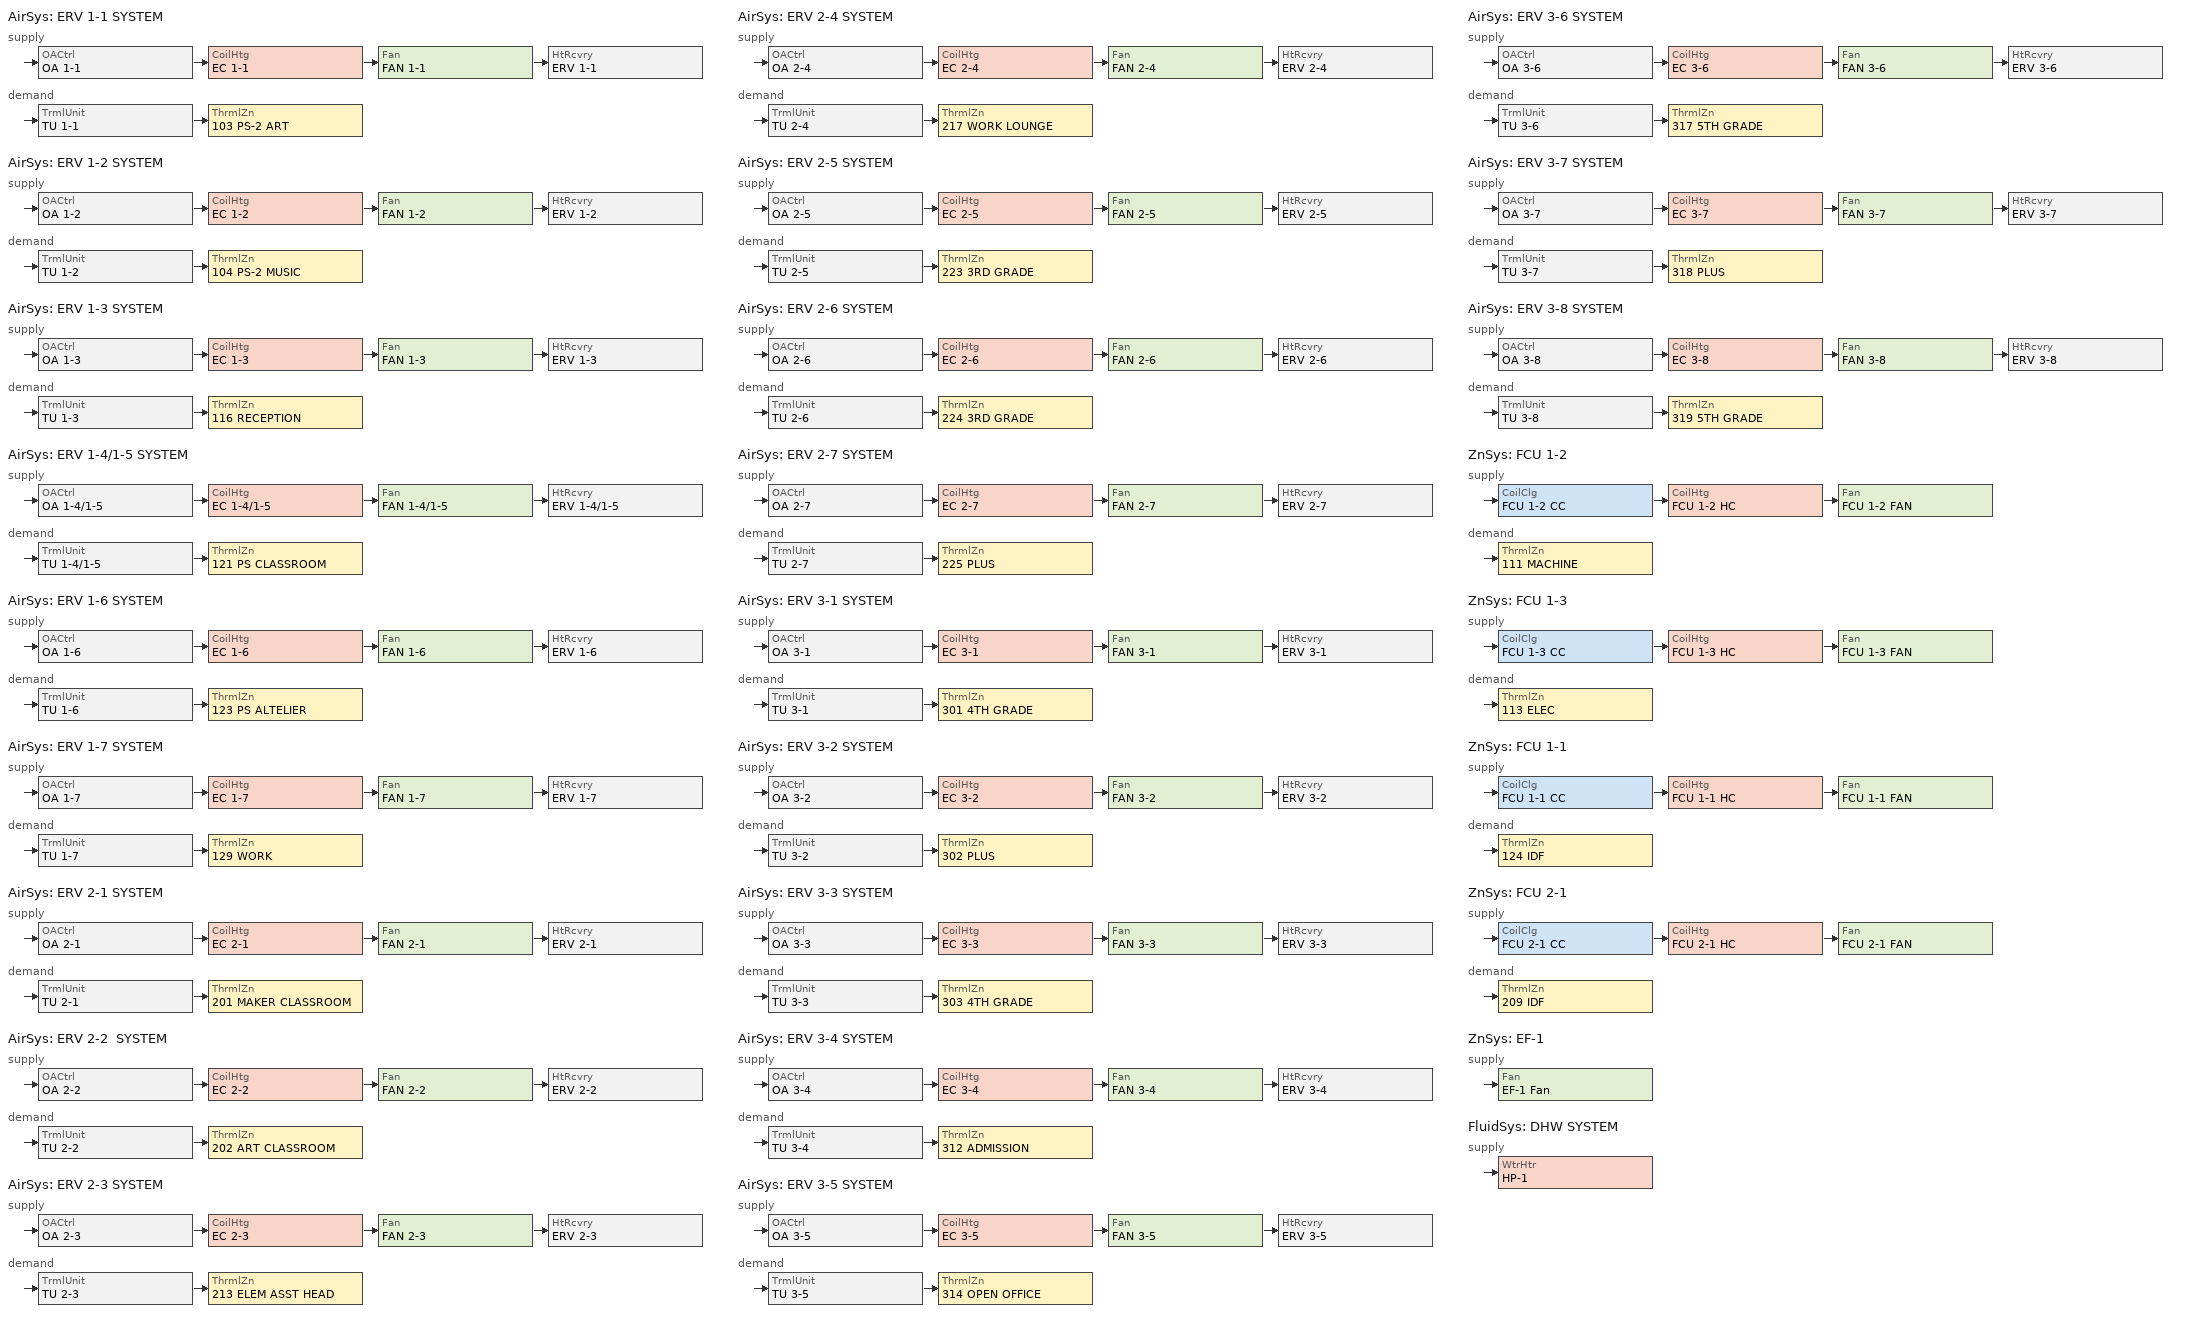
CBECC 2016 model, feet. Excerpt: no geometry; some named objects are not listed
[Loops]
AirSys 'ERV 1-1 SYSTEM'
 supply: OACtrl 'OA 1-1' > CoilHtg 'EC 1-1' > Fan 'FAN 1-1' > HtRcvry 'ERV 1-1'
 demand: TrmlUnit 'TU 1-1' > ThrmlZn '103 PS-2 ART'
AirSys 'ERV 1-2 SYSTEM'
 supply: OACtrl 'OA 1-2' > CoilHtg 'EC 1-2' > Fan 'FAN 1-2' > HtRcvry 'ERV 1-2'
 demand: TrmlUnit 'TU 1-2' > ThrmlZn '104 PS-2 MUSIC'
AirSys 'ERV 1-3 SYSTEM'
 supply: OACtrl 'OA 1-3' > CoilHtg 'EC 1-3' > Fan 'FAN 1-3' > HtRcvry 'ERV 1-3'
 demand: TrmlUnit 'TU 1-3' > ThrmlZn '116 RECEPTION'
AirSys 'ERV 1-4/1-5 SYSTEM'
 supply: OACtrl 'OA 1-4/1-5' > CoilHtg 'EC 1-4/1-5' > Fan 'FAN 1-4/1-5' > HtRcvry 'ERV 1-4/1-5'
 demand: TrmlUnit 'TU 1-4/1-5' > ThrmlZn '121 PS CLASSROOM'
AirSys 'ERV 1-6 SYSTEM'
 supply: OACtrl 'OA 1-6' > CoilHtg 'EC 1-6' > Fan 'FAN 1-6' > HtRcvry 'ERV 1-6'
 demand: TrmlUnit 'TU 1-6' > ThrmlZn '123 PS ALTELIER'
AirSys 'ERV 1-7 SYSTEM'
 supply: OACtrl 'OA 1-7' > CoilHtg 'EC 1-7' > Fan 'FAN 1-7' > HtRcvry 'ERV 1-7'
 demand: TrmlUnit 'TU 1-7' > ThrmlZn '129 WORK'
AirSys 'ERV 2-1 SYSTEM'
 supply: OACtrl 'OA 2-1' > CoilHtg 'EC 2-1' > Fan 'FAN 2-1' > HtRcvry 'ERV 2-1'
 demand: TrmlUnit 'TU 2-1' > ThrmlZn '201 MAKER CLASSROOM'
AirSys 'ERV 2-2  SYSTEM'
 supply: OACtrl 'OA 2-2' > CoilHtg 'EC 2-2' > Fan 'FAN 2-2' > HtRcvry 'ERV 2-2'
 demand: TrmlUnit 'TU 2-2' > ThrmlZn '202 ART CLASSROOM'
AirSys 'ERV 2-3 SYSTEM'
 supply: OACtrl 'OA 2-3' > CoilHtg 'EC 2-3' > Fan 'FAN 2-3' > HtRcvry 'ERV 2-3'
 demand: TrmlUnit 'TU 2-3' > ThrmlZn '213 ELEM ASST HEAD'
AirSys 'ERV 2-4 SYSTEM'
 supply: OACtrl 'OA 2-4' > CoilHtg 'EC 2-4' > Fan 'FAN 2-4' > HtRcvry 'ERV 2-4'
 demand: TrmlUnit 'TU 2-4' > ThrmlZn '217 WORK LOUNGE'
AirSys 'ERV 2-5 SYSTEM'
 supply: OACtrl 'OA 2-5' > CoilHtg 'EC 2-5' > Fan 'FAN 2-5' > HtRcvry 'ERV 2-5'
 demand: TrmlUnit 'TU 2-5' > ThrmlZn '223 3RD GRADE'
AirSys 'ERV 2-6 SYSTEM'
 supply: OACtrl 'OA 2-6' > CoilHtg 'EC 2-6' > Fan 'FAN 2-6' > HtRcvry 'ERV 2-6'
 demand: TrmlUnit 'TU 2-6' > ThrmlZn '224 3RD GRADE'
AirSys 'ERV 2-7 SYSTEM'
 supply: OACtrl 'OA 2-7' > CoilHtg 'EC 2-7' > Fan 'FAN 2-7' > HtRcvry 'ERV 2-7'
 demand: TrmlUnit 'TU 2-7' > ThrmlZn '225 PLUS'
AirSys 'ERV 3-1 SYSTEM'
 supply: OACtrl 'OA 3-1' > CoilHtg 'EC 3-1' > Fan 'FAN 3-1' > HtRcvry 'ERV 3-1'
 demand: TrmlUnit 'TU 3-1' > ThrmlZn '301 4TH GRADE'
AirSys 'ERV 3-2 SYSTEM'
 supply: OACtrl 'OA 3-2' > CoilHtg 'EC 3-2' > Fan 'FAN 3-2' > HtRcvry 'ERV 3-2'
 demand: TrmlUnit 'TU 3-2' > ThrmlZn '302 PLUS'
AirSys 'ERV 3-3 SYSTEM'
 supply: OACtrl 'OA 3-3' > CoilHtg 'EC 3-3' > Fan 'FAN 3-3' > HtRcvry 'ERV 3-3'
 demand: TrmlUnit 'TU 3-3' > ThrmlZn '303 4TH GRADE'
AirSys 'ERV 3-4 SYSTEM'
 supply: OACtrl 'OA 3-4' > CoilHtg 'EC 3-4' > Fan 'FAN 3-4' > HtRcvry 'ERV 3-4'
 demand: TrmlUnit 'TU 3-4' > ThrmlZn '312 ADMISSION'
AirSys 'ERV 3-5 SYSTEM'
 supply: OACtrl 'OA 3-5' > CoilHtg 'EC 3-5' > Fan 'FAN 3-5' > HtRcvry 'ERV 3-5'
 demand: TrmlUnit 'TU 3-5' > ThrmlZn '314 OPEN OFFICE'
AirSys 'ERV 3-6 SYSTEM'
 supply: OACtrl 'OA 3-6' > CoilHtg 'EC 3-6' > Fan 'FAN 3-6' > HtRcvry 'ERV 3-6'
 demand: TrmlUnit 'TU 3-6' > ThrmlZn '317 5TH GRADE'
AirSys 'ERV 3-7 SYSTEM'
 supply: OACtrl 'OA 3-7' > CoilHtg 'EC 3-7' > Fan 'FAN 3-7' > HtRcvry 'ERV 3-7'
 demand: TrmlUnit 'TU 3-7' > ThrmlZn '318 PLUS'
AirSys 'ERV 3-8 SYSTEM'
 supply: OACtrl 'OA 3-8' > CoilHtg 'EC 3-8' > Fan 'FAN 3-8' > HtRcvry 'ERV 3-8'
 demand: TrmlUnit 'TU 3-8' > ThrmlZn '319 5TH GRADE'
ZnSys 'FCU 1-2'
 supply: CoilClg 'FCU 1-2 CC' > CoilHtg 'FCU 1-2 HC' > Fan 'FCU 1-2 FAN'
 demand: ThrmlZn '111 MACHINE'
ZnSys 'FCU 1-3'
 supply: CoilClg 'FCU 1-3 CC' > CoilHtg 'FCU 1-3 HC' > Fan 'FCU 1-3 FAN'
 demand: ThrmlZn '113 ELEC'
ZnSys 'FCU 1-1'
 supply: CoilClg 'FCU 1-1 CC' > CoilHtg 'FCU 1-1 HC' > Fan 'FCU 1-1 FAN'
 demand: ThrmlZn '124 IDF'
ZnSys 'FCU 2-1'
 supply: CoilClg 'FCU 2-1 CC' > CoilHtg 'FCU 2-1 HC' > Fan 'FCU 2-1 FAN'
 demand: ThrmlZn '209 IDF'
ZnSys 'EF-1'
 supply: Fan 'EF-1 Fan'
FluidSys 'DHW SYSTEM'
 supply: WtrHtr 'HP-1'
[AirSys] Status=New; Type=HV; FanCtrl=Continuous; NightCycleFanCtrl=CycleOnCallPrimaryZone; Cnt=1; FanPos=DrawThrough; OptStart=0; HtgDsgnSupAirTemp=90; ClgCtrl=NoSATControl; IsComplexSys=1; DuctIns=0; DuctLctn=Ductless; HERSDuctReq=0; HERSDuctTested=0; NRCAMch02A=0; NRCAMch03A=0; NRCAMch04H=0; NRCAMch05A=0; NRCAMch06A=0; NRCAMch07A=0; NRCAMch08A=0; NRCAMch10A=0; NRCAMch11A=0; NRCAMch12A=0; NRCAMch13A=0; NRCAMch14A=0; NRCAMch16A=0; NRCAMch18A=0
Name | CtrlZnRef
ERV 1-1 SYSTEM | 103 PS-2 ART
ERV 1-2 SYSTEM | 104 PS-2 MUSIC
ERV 1-3 SYSTEM | 116 RECEPTION
ERV 1-4/1-5 SYSTEM | 121 PS CLASSROOM
ERV 1-6 SYSTEM | 123 PS ALTELIER
ERV 1-7 SYSTEM | 129 WORK
ERV 2-1 SYSTEM | 201 MAKER CLASSROOM
ERV 2-2  SYSTEM | 202 ART CLASSROOM
ERV 2-3 SYSTEM | 213 ELEM ASST HEAD
ERV 2-4 SYSTEM | 217 WORK LOUNGE
ERV 2-5 SYSTEM | 223 3RD GRADE
ERV 2-6 SYSTEM | 224 3RD GRADE
ERV 2-7 SYSTEM | 225 PLUS
ERV 3-1 SYSTEM | 301 4TH GRADE
ERV 3-2 SYSTEM | 302 PLUS
ERV 3-3 SYSTEM | 303 4TH GRADE
ERV 3-4 SYSTEM | 312 ADMISSION
ERV 3-5 SYSTEM | 314 OPEN OFFICE
ERV 3-6 SYSTEM | 317 5TH GRADE
ERV 3-7 SYSTEM | 318 PLUS
ERV 3-8 SYSTEM | 319 5TH GRADE
[AirSeg] Path=Ducted
Name | Sys | Type
SUPPLY 1-1 | ERV 1-1 SYSTEM | Supply
RELIEF 1-1 | ERV 1-1 SYSTEM | Relief
SUPPLY 1-2 | ERV 1-2 SYSTEM | Supply
RELIEF 1-2 | ERV 1-2 SYSTEM | Relief
SUPPLY 1-3 | ERV 1-3 SYSTEM | Supply
RELIEF 1-3 | ERV 1-3 SYSTEM | Relief
SUPPLY 1-4/1-5 | ERV 1-4/1-5 SYSTEM | Supply
RELIEF 1-4/1-5 | ERV 1-4/1-5 SYSTEM | Relief
SUPPY 1-6 | ERV 1-6 SYSTEM | Supply
RELIEF 1-6 | ERV 1-6 SYSTEM | Relief
SUPPY 1-7 | ERV 1-7 SYSTEM | Supply
RELIEF 1-7 | ERV 1-7 SYSTEM | Relief
SUPPLY 2-1 | ERV 2-1 SYSTEM | Supply
RELIEF 2-1 | ERV 2-1 SYSTEM | Relief
SUPPLY 2-2 | ERV 2-2  SYSTEM | Supply
RELIEF 2-2 | ERV 2-2  SYSTEM | Relief
SUPPLY 2-3 | ERV 2-3 SYSTEM | Supply
RELIEF 2-3 | ERV 2-3 SYSTEM | Relief
SUPPLY 2-4 | ERV 2-4 SYSTEM | Supply
RELIEF 2-4 | ERV 2-4 SYSTEM | Relief
SUPPLY 2-5 | ERV 2-5 SYSTEM | Supply
RELIEF 2-5 | ERV 2-5 SYSTEM | Relief
SUPPLY 2-6 | ERV 2-6 SYSTEM | Supply
RELIEF 2-6 | ERV 2-6 SYSTEM | Relief
SUPPLY 2-7 | ERV 2-7 SYSTEM | Supply
RELIEF 2-7 | ERV 2-7 SYSTEM | Relief
SUPPPLY 3-1 | ERV 3-1 SYSTEM | Supply
RELIEF 3-1 | ERV 3-1 SYSTEM | Relief
SUPPLY 3-2 | ERV 3-2 SYSTEM | Supply
RELIEF 3-2 | ERV 3-2 SYSTEM | Relief
SUPPLY 3-3 | ERV 3-3 SYSTEM | Supply
RELIEF 3-3 | ERV 3-3 SYSTEM | Relief
SUPPLY 3-4 | ERV 3-4 SYSTEM | Supply
RELIEF 3-4 | ERV 3-4 SYSTEM | Relief
SUPPLY 3-5 | ERV 3-5 SYSTEM | Supply
RELIEF 3-5 | ERV 3-5 SYSTEM | Relief
SUPPLY 3-6 | ERV 3-6 SYSTEM | Supply
RELIEF 3-6 | ERV 3-6 SYSTEM | Relief
SUPPLY 3-7 | ERV 3-7 SYSTEM | Supply
RELIEF 3-7 | ERV 3-7 SYSTEM | Relief
SUPPLY 3-8 | ERV 3-8 SYSTEM | Supply
RELIEF 3-8 | ERV 3-8 SYSTEM | Relief
[CoilHtg] Type=Resistance; FuelSrc=Electric
Name | Sys | CapTotGrossRtd
EC 1-1 | ERV 1-1 SYSTEM | 20472
EC 1-2 | ERV 1-2 SYSTEM | 20472
EC 1-3 | ERV 1-3 SYSTEM | 20472
EC 1-4/1-5 | ERV 1-4/1-5 SYSTEM | 30708
EC 1-6 | ERV 1-6 SYSTEM | 10236
EC 1-7 | ERV 1-7 SYSTEM | 10236
EC 2-1 | ERV 2-1 SYSTEM | 20472
EC 2-2 | ERV 2-2  SYSTEM | 34120
EC 2-3 | ERV 2-3 SYSTEM | 23884
EC 2-4 | ERV 2-4 SYSTEM | 34120
EC 2-5 | ERV 2-5 SYSTEM | 20472
EC 2-6 | ERV 2-6 SYSTEM | 20472
EC 2-7 | ERV 2-7 SYSTEM | 13648
EC 3-1 | ERV 3-1 SYSTEM | 20472
EC 3-2 | ERV 3-2 SYSTEM | 13648
EC 3-3 | ERV 3-3 SYSTEM | 20472
EC 3-4 | ERV 3-4 SYSTEM | 20472
EC 3-5 | ERV 3-5 SYSTEM | 17060
EC 3-6 | ERV 3-6 SYSTEM | 20472
EC 3-7 | ERV 3-7 SYSTEM | 13648
EC 3-8 | ERV 3-8 SYSTEM | 20472
FCU 1-2 HC | FCU 1-2 | 1
FCU 1-3 HC | FCU 1-3 | 1
FCU 1-1 HC | FCU 1-1 | 1
FCU 2-1 HC | FCU 2-1 | 1
[Fan]
Name | Sys | CtrlMthd | Class | CentType | ModelingMthd | FlowCap | FlowMin | TotStaticPress | MtrHP | MtrType | MtrPoleCnt | MtrEff | MtrPos | FlowEff
FAN 1-1 | ERV 1-1 SYSTEM | VariableSpeedDrive | Centrifugal | AirFoil | StaticPressure | 600 | 120 | 0.7 | 0.25 | Open | 4 | 0.855 | InAirStream
FAN 1-2 | ERV 1-2 SYSTEM | VariableSpeedDrive | Centrifugal | AirFoil | StaticPressure | 600 | 120 | 0.7 | 0.25 | Open | 4 | 0.855 | InAirStream
FAN 1-3 | ERV 1-3 SYSTEM | VariableSpeedDrive | Centrifugal | AirFoil | StaticPressure | 600 | 0 | 0.7 | 0.25 | Open | 4 | 0.855 | InAirStream | 0.5
FAN 1-4/1-5 | ERV 1-4/1-5 SYSTEM | VariableSpeedDrive | Centrifugal | AirFoil | StaticPressure | 800 |  | 0.7 | 0.25 | Open | 4 | 0.855 | InAirStream | 0.5
FAN 1-6 | ERV 1-6 SYSTEM | VariableSpeedDrive | Centrifugal | AirFoil | StaticPressure | 225 |  | 0.7 | 0.083 | Open | 4 | 0.855 | InAirStream | 0.5
FAN 1-7 | ERV 1-7 SYSTEM | VariableSpeedDrive | Centrifugal | AirFoil | StaticPressure | 225 |  | 0.7 | 0.083 | Open | 4 | 0.855 | InAirStream | 0.5
FAN 2-1 | ERV 2-1 SYSTEM | VariableSpeedDrive | Centrifugal | AirFoil | StaticPressure | 600 | 120 | 0.7 | 0.25 | Open | 4 | 0.855 | InAirStream | 0.5
FAN 2-2 | ERV 2-2  SYSTEM | VariableSpeedDrive | Centrifugal | AirFoil | StaticPressure | 600 |  | 0.7 | 0.25 | Open | 4 | 0.855 | InAirStream | 0.5
FAN 2-3 | ERV 2-3 SYSTEM | VariableSpeedDrive | Centrifugal | AirFoil | StaticPressure | 640 |  | 0.7 | 0.25 | Open | 4 | 0.855 | InAirStream | 0.5
FAN 2-4 | ERV 2-4 SYSTEM | VariableSpeedDrive | Centrifugal | AirFoil | StaticPressure | 545 |  | 0.7 | 0.25 | Open | 4 | 0.855 | InAirStream | 0.5
FAN 2-5 | ERV 2-5 SYSTEM | VariableSpeedDrive | Centrifugal | AirFoil | StaticPressure | 600 | 110 | 0.7 | 0.25 | Open | 4 | 0.855 | InAirStream | 0.5
FAN 2-6 | ERV 2-6 SYSTEM | VariableSpeedDrive | Centrifugal | AirFoil | StaticPressure | 600 | 110 | 0.7 | 0.25 | Open | 4 | 0.855 | InAirStream | 0.5
FAN 2-7 | ERV 2-7 SYSTEM | ConstantVolume | Centrifugal | AirFoil | StaticPressure | 400 |  | 0.7 | 0.125 | Open | 4 | 0.855 | InAirStream | 0.5
FAN 3-1 | ERV 3-1 SYSTEM | VariableSpeedDrive | Centrifugal | AirFoil | StaticPressure | 600 | 100 | 0.7 | 0.25 | Open | 4 | 0.855 | InAirStream | 0.5
FAN 3-2 | ERV 3-2 SYSTEM | VariableSpeedDrive | Centrifugal | AirFoil | StaticPressure | 400 | 80 | 0.7 | 0.125 | Open | 4 | 0.855 | InAirStream | 0.5
FAN 3-3 | ERV 3-3 SYSTEM | VariableSpeedDrive | Centrifugal | AirFoil | StaticPressure | 600 | 100 | 0.7 | 0.25 | Open | 4 | 0.855 | InAirStream | 0.5
FAN 3-4 | ERV 3-4 SYSTEM | VariableSpeedDrive | Centrifugal | AirFoil | StaticPressure | 550 |  | 0.7 | 0.25 | Open | 4 | 0.855 | InAirStream | 0.5
FAN 3-5 | ERV 3-5 SYSTEM | ConstantVolume | Centrifugal | AirFoil | StaticPressure | 500 |  | 0.7 | 0.125 | Open | 4 | 0.855 | InAirStream | 0.5
FAN 3-6 | ERV 3-6 SYSTEM | VariableSpeedDrive | Centrifugal | AirFoil | StaticPressure | 575 | 110 | 0.7 | 0.25 | Open | 4 | 0.855 | InAirStream | 0.5
FAN 3-7 | ERV 3-7 SYSTEM | VariableSpeedDrive | Centrifugal | AirFoil | StaticPressure | 400 |  | 0.7 | 0.125 | Open | 4 | 0.855 | InAirStream | 0.5
FAN 3-8 | ERV 3-8 SYSTEM | VariableSpeedDrive | Centrifugal | AirFoil | StaticPressure | 525 | 110 | 0.7 | 0.125 | Open | 4 | 0.855 | InAirStream | 0.5
FCU 1-2 FAN | FCU 1-2 | ConstantVolume | Centrifugal | AirFoil | StaticPressure | 600 |  | 0.5 | 0.25 | Open | 4 | 0.855 | InAirStream
FCU 1-3 FAN | FCU 1-3 | ConstantVolume | Centrifugal | AirFoil | StaticPressure | 600 |  |  | 0.25 | Open | 4 | 0.855 | InAirStream
FCU 1-1 FAN | FCU 1-1 | ConstantVolume | Centrifugal | AirFoil | StaticPressure | 600 |  |  | 0.25 | Open | 4 | 0.855 | InAirStream
FCU 2-1 FAN | FCU 2-1 | ConstantVolume | Centrifugal | AirFoil | StaticPressure | 600 |  |  | 0.25 | Open | 4 | 0.855 | InAirStream
EF-1 Fan | EF-1 |  |  |  |  | 50 |  |  | 0.25 |  |  | 0.895
[TrmlUnit] Status=New; Type=Uncontrolled
Name | Sys | ZnServedRef | PriAirSegRef | PriAirFlowMax
TU 1-1 | ERV 1-1 SYSTEM | 103 PS-2 ART | SUPPLY 1-1 | 600
TU 1-2 | ERV 1-2 SYSTEM | 104 PS-2 MUSIC | SUPPLY 1-2 | 600
TU 1-3 | ERV 1-3 SYSTEM | 116 RECEPTION | SUPPLY 1-3 | 600
TU 1-4/1-5 | ERV 1-4/1-5 SYSTEM | 121 PS CLASSROOM | SUPPLY 1-4/1-5 | 800
TU 1-6 | ERV 1-6 SYSTEM | 123 PS ALTELIER | SUPPY 1-6 | 225
TU 1-7 | ERV 1-7 SYSTEM | 129 WORK | SUPPY 1-7 | 224
TU 2-1 | ERV 2-1 SYSTEM | 201 MAKER CLASSROOM | SUPPLY 2-1 | 600
TU 2-2 | ERV 2-2  SYSTEM | 202 ART CLASSROOM | SUPPLY 2-2 | 600
TU 2-3 | ERV 2-3 SYSTEM | 213 ELEM ASST HEAD | SUPPLY 2-3 | 640
TU 2-4 | ERV 2-4 SYSTEM | 217 WORK LOUNGE | SUPPLY 2-4 | 545
TU 2-5 | ERV 2-5 SYSTEM | 223 3RD GRADE | SUPPLY 2-5 | 600
TU 2-6 | ERV 2-6 SYSTEM | 224 3RD GRADE | SUPPLY 2-6 | 600
TU 2-7 | ERV 2-7 SYSTEM | 225 PLUS | SUPPLY 2-7 | 400
TU 3-1 | ERV 3-1 SYSTEM | 301 4TH GRADE | SUPPPLY 3-1 | 600
TU 3-2 | ERV 3-2 SYSTEM | 302 PLUS | SUPPLY 3-2 | 400
TU 3-3 | ERV 3-3 SYSTEM | 303 4TH GRADE | SUPPLY 3-3 | 600
TU 3-4 | ERV 3-4 SYSTEM | 312 ADMISSION | SUPPLY 3-4 | 550
TU 3-5 | ERV 3-5 SYSTEM | 314 OPEN OFFICE | SUPPLY 3-5 | 500
TU 3-6 | ERV 3-6 SYSTEM | 317 5TH GRADE | SUPPLY 3-6 | 575
TU 3-7 | ERV 3-7 SYSTEM | 318 PLUS | SUPPLY 3-7 | 400
TU 3-8 | ERV 3-8 SYSTEM | 319 5TH GRADE | SUPPLY 3-8 | 525
[OACtrl] EconoCtrlMthd=FixedDryBulb; EconoIntegration=Integrated; OASchMthd=FollowHVACAvailability; StartUpDelay=1
Name | Sys | AirSegSupRef | AirSegRetRef | HtRcvryRef
OA 1-1 | ERV 1-1 SYSTEM | SUPPLY 1-1 | RELIEF 1-1 | ERV 1-1
OA 1-2 | ERV 1-2 SYSTEM | SUPPLY 1-2 | RELIEF 1-2 | ERV 1-2
OA 1-3 | ERV 1-3 SYSTEM | SUPPLY 1-3 | RELIEF 1-3 | ERV 1-3
OA 1-4/1-5 | ERV 1-4/1-5 SYSTEM | SUPPLY 1-4/1-5 | RELIEF 1-4/1-5 | ERV 1-4/1-5
OA 1-6 | ERV 1-6 SYSTEM | SUPPY 1-6 | RELIEF 1-6 | ERV 1-6
OA 1-7 | ERV 1-7 SYSTEM | SUPPY 1-7 | RELIEF 1-7 | ERV 1-7
OA 2-1 | ERV 2-1 SYSTEM | SUPPLY 2-1 | RELIEF 2-1 | ERV 2-1
OA 2-2 | ERV 2-2  SYSTEM | SUPPLY 2-2 | RELIEF 2-2 | ERV 2-2
OA 2-3 | ERV 2-3 SYSTEM | SUPPLY 2-3 | RELIEF 2-3 | ERV 2-3
OA 2-4 | ERV 2-4 SYSTEM | SUPPLY 2-4 | RELIEF 2-4 | ERV 2-4
OA 2-5 | ERV 2-5 SYSTEM | SUPPLY 2-5 | RELIEF 2-5 | ERV 2-5
OA 2-6 | ERV 2-6 SYSTEM | SUPPLY 2-6 | RELIEF 2-6 | ERV 2-6
OA 2-7 | ERV 2-7 SYSTEM | SUPPLY 2-7 | RELIEF 2-7 | ERV 2-7
OA 3-1 | ERV 3-1 SYSTEM | SUPPPLY 3-1 | RELIEF 3-1 | ERV 3-1
OA 3-2 | ERV 3-2 SYSTEM | SUPPLY 3-2 | RELIEF 3-2 | ERV 3-2
OA 3-3 | ERV 3-3 SYSTEM | SUPPLY 3-3 | RELIEF 3-3 | ERV 3-3
OA 3-4 | ERV 3-4 SYSTEM | SUPPLY 3-4 | RELIEF 3-4 | ERV 3-4
OA 3-5 | ERV 3-5 SYSTEM | SUPPLY 3-5 | RELIEF 3-5 | ERV 3-5
OA 3-6 | ERV 3-6 SYSTEM | SUPPLY 3-6 | RELIEF 3-6 | ERV 3-6
OA 3-7 | ERV 3-7 SYSTEM | SUPPLY 3-7 | RELIEF 3-7 | ERV 3-7
OA 3-8 | ERV 3-8 SYSTEM | SUPPLY 3-8 | RELIEF 3-8 | ERV 3-8
[HtRcvry] HasHXBypass=Yes; HtgSensEff100=61; HtgTotEff100=50; HtgLatEff100=52; ClgSensEff100=61; ClgTotEff100=45; ClgLatEff100=37; TempCtrl=Fixed; EconoLockout=Yes
Name | Sys
ERV 1-1 | ERV 1-1 SYSTEM
ERV 1-2 | ERV 1-2 SYSTEM
ERV 1-3 | ERV 1-3 SYSTEM
ERV 1-4/1-5 | ERV 1-4/1-5 SYSTEM
ERV 1-6 | ERV 1-6 SYSTEM
ERV 1-7 | ERV 1-7 SYSTEM
ERV 2-1 | ERV 2-1 SYSTEM
ERV 2-2 | ERV 2-2  SYSTEM
ERV 2-3 | ERV 2-3 SYSTEM
ERV 2-4 | ERV 2-4 SYSTEM
ERV 2-5 | ERV 2-5 SYSTEM
ERV 2-6 | ERV 2-6 SYSTEM
ERV 2-7 | ERV 2-7 SYSTEM
ERV 3-1 | ERV 3-1 SYSTEM
ERV 3-2 | ERV 3-2 SYSTEM
ERV 3-3 | ERV 3-3 SYSTEM
ERV 3-4 | ERV 3-4 SYSTEM
ERV 3-5 | ERV 3-5 SYSTEM
ERV 3-6 | ERV 3-6 SYSTEM
ERV 3-7 | ERV 3-7 SYSTEM
ERV 3-8 | ERV 3-8 SYSTEM
[ZnSys]
Name | Status | Type | FanCtrl | Cnt | ClgDsgnSupAirTemp | HtgDsgnSupAirTemp | IsComplexSys | DuctIns | DuctLctn | HERSDuctReq | HERSDuctTested | NRCAMch02A | NRCAMch06A | NRCAMch07A | NRCAMch08A | NRCAMch10A | NRCAMch11A | NRCAMch12A | NRCAMch13A | NRCAMch14A | NRCAMch16A | NRCAMch18A | ExhSysType
FCU 1-2; FCU 1-3; FCU 1-1; FCU 2-1 | New | PTAC | Continuous | 1 | 55 | 90 | 0 | 0 | Ductless | 0 | 0 | 0 | 0 | 0 | 0 | 0 | 0 | 0 | 0 | 0 | 0 | 0
EF-1 |  | Exhaust |  |  |  |  |  |  |  |  |  |  |  |  |  |  |  |  |  |  |  |  | General
[CoilClg] Type=DirectExpansion; FuelSrc=Electric; NumClgStages=1; CapTotGrossRtd=18988.5; CapTotNetRtd=18200; DXSEER=20.5; DXEER=12.6; BypassMinEffCheck=0; CndsrType=Air
Name | Sys
FCU 1-2 CC | FCU 1-2
FCU 1-3 CC | FCU 1-3
FCU 1-1 CC | FCU 1-1
FCU 2-1 CC | FCU 2-1
[FluidSys]
DHW SYSTEM: Status=New; Type=ServiceHotWater; DsgnSupWtrTemp=140; DsgnSupWtrDelT=85; CtrlType=Other; TempCtrl=Fixed; FixedSupTemp=140; AnnualSolFrac=0; WtrHtrTankVol=250; NRCAMch08A=0; NRCAMch09A=0; NRCAMch10A=0; NRCAMch11A=0; NRCAMch15A=0; NRCAMch17A=0; NRCAMch18A=0; EqpList1Name=( - none -, - none -, - none -, - none -, - none -, - none -, - none -, - none -, - none -, - none - ); EqpList2Name=( - none -, - none -, - none -, - none -, - none -, - none -, - none -, - none -, - none -, - none - ); EqpList3Name=( - none -, - none -, - none -, - none -, - none -, - none -, - none -, - none -, - none -, - none - ); EqpList4Name=( - none -, - none -, - none -, - none -, - none -, - none -, - none -, - none -, - none -, - none - )
[FluidSeg] Sys=DHW SYSTEM
Name | Type | Src
DHW SUPPLY SEGMENT | PrimarySupply
DHW MAKEUP SEGMENT | MakeupFluid | NoExternalSource
[WtrHtr]
HP-1: Sys=DHW SYSTEM; Status=New; Type=HeatPumpSplit; Cnt=1; FluidSegOutRef=DHW SUPPLY SEGMENT; FluidSegMakeupRef=DHW MAKEUP SEGMENT; StorCap=500; EF=3.2; RE=0; ThrmlEff=0.99; CprsrLoc=1; StorLoc=0; StorZnRef=111 MACHINE; FuelSrc=Electricity; CapRtd=123896; InpPwr=22; StdbyLossFrac=0.001; ElecIgnit=0
